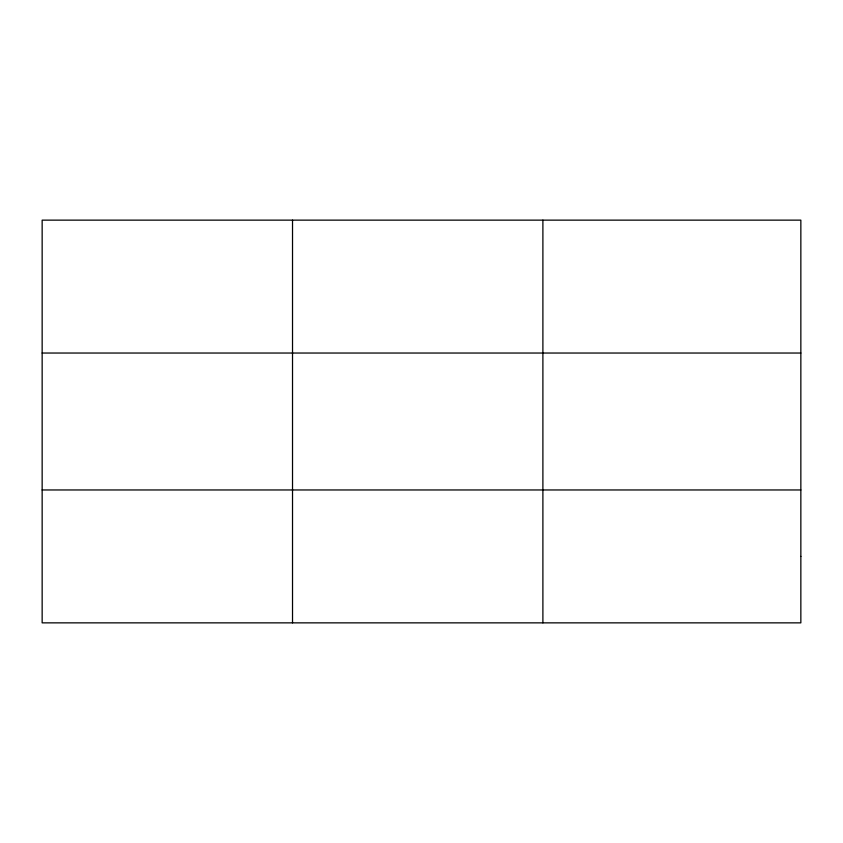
<?xml version="1.0" encoding="UTF-8"?>
<svg xmlns="http://www.w3.org/2000/svg" width="843" height="843" viewBox="0 0 843 843"><rect width="100%" height="100%" fill="white"/><g stroke="black" fill="none" stroke-linecap="round" stroke-linejoin="round"><path stroke-width="1.26" d="M292.521 220.139L292.521 622.861M542.892 220.139L542.892 622.861M42.15 353.038L800.85 353.038M42.15 489.962L800.85 489.962M800.85 556.412L800.85 622.861L42.15 622.861L42.15 220.139L800.85 220.139L800.85 556.412"/></g></svg>
